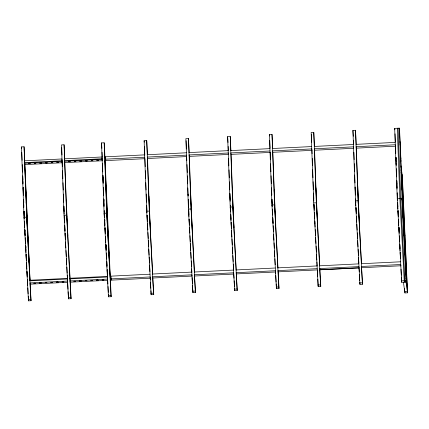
<?xml version="1.0" encoding="UTF-8"?>
<svg xmlns="http://www.w3.org/2000/svg" width="429" height="429" viewBox="0 0 429 429"><rect width="100%" height="100%" fill="white"/><g stroke="black" fill="none" stroke-linecap="round" stroke-linejoin="round"><path stroke-width="0.64" d="M403.072 207.078L402.07 199.158L399.41 128.153L394.68 128.373L397.254 198.783L401.694 282.303L406.424 282.067L399.533 128.99L399.619 129.579M101.544 142.911L104.156 142.782L104.36 144.224L111.17 296.712L108.558 296.841L108.355 295.399L104.113 213.293L101.544 142.911L101.893 148.337M152.869 278.008L192.02 276.072L191.843 274.839L152.692 276.78L153.743 294.605L151.131 294.734L146.691 211.213L144.117 140.766L146.729 140.632L147.399 154.885M189.157 152.767L188.487 138.513L185.875 138.642L188.449 209.095L192.889 292.616L195.501 292.487L194.455 274.758L233.607 272.817L234.014 278.18M275.638 273.493L275.364 270.742L236.218 272.688L237.264 290.46L234.652 290.589L230.212 207.073L227.638 136.62L230.25 136.492L230.92 150.74M278.18 272.056L279.022 288.39L276.415 288.519L271.97 204.998L269.401 134.55L272.007 134.422L272.683 148.67M314.441 146.6L313.771 132.347L311.159 132.475L313.733 202.928L318.173 286.449L320.785 286.32L319.739 268.554L358.885 266.613L359.293 271.965M400.852 265.975L400.648 264.532L361.497 266.473L362.543 284.245L359.931 284.373L355.491 200.858L352.917 130.405L355.528 130.277L356.204 144.53M30.202 284.159L67.61 282.303L67.433 281.07L30.025 282.925L31.076 300.718L28.464 300.847L24.019 217.299L21.45 146.916L24.062 146.782L24.726 160.843M64.741 158.853L64.077 144.793L61.465 144.922L64.039 215.283L68.479 298.831L71.091 298.702L70.217 282.143M189.001 152.59L228.148 150.649M145.216 166.683L144.927 158.687L105.775 160.602L105.572 159.159L105.486 156.81L144.632 154.869M147.244 154.724L186.39 152.783M230.764 150.579L269.911 148.638M272.522 148.509L311.674 146.568M314.28 146.439L353.432 144.498M356.043 144.353L395.189 142.412M24.641 162.612L62.049 160.757L61.985 158.966L24.571 160.821L26.834 218.613L30.014 280.244L24.861 164.58M64.661 160.628L102.07 158.773L102 156.976L64.591 158.832L66.854 216.597L70.066 278.888M105.572 159.159L144.718 157.218M269.997 150.987L230.85 152.928L231.054 154.37L270.2 152.424M24.668 163.229L62.076 161.374L62.42 166.752M64.688 161.24L102.097 159.384L102.29 160.757L64.881 162.612M24.861 164.597L62.275 162.741M186.679 156.569L147.533 158.51L147.329 157.073L186.476 155.132L186.829 160.564M64.039 215.283L66.645 215.154L66.854 216.597M188.449 209.095L191.061 208.966L191.264 210.408L194.444 272.04M313.733 202.928L316.339 202.799L316.548 204.242L319.728 265.873M152.552 274.04L191.699 272.099M150.263 278.201L111.111 280.142L110.934 278.898L110.795 276.163L149.941 274.217M194.316 272.018L233.462 270.077M236.073 269.948L275.225 268.007M277.836 267.873L316.983 265.932M319.594 265.819L358.746 263.873M361.357 263.733L400.504 261.792M67.332 279.006L29.923 280.861L29.891 280.25L67.305 278.394L67.433 281.07M69.938 278.877L107.347 277.021L107.32 276.405L69.911 278.26L70.222 282.175L107.631 280.319L107.518 277.777M110.934 278.898L150.086 276.957L150.359 279.708M317.122 268.672L277.976 270.613L278.153 271.857L317.299 269.905M70.045 280.941L107.454 279.086L107.631 280.319M194.632 276.003L233.784 274.061M319.911 269.787L359.062 267.857L319.916 269.798L319.857 268.522M361.674 267.717L400.825 265.771M68.275 297.388L70.887 297.259L71.091 298.702M108.355 295.399L110.961 295.27L111.17 296.712M150.928 293.291L153.539 293.163L153.743 294.605M192.685 291.173L195.297 291.044L195.501 292.487M234.448 289.146L237.06 289.017L237.264 290.46M276.206 287.076L278.818 286.947L279.022 288.39M317.969 285.006L320.576 284.877L320.785 286.32M359.727 282.931L362.339 282.802L362.543 284.245M401.49 280.861L406.22 280.625L406.306 281.236L405.003 281.301M28.26 299.404L30.867 299.276L31.076 300.718M405.035 281.547L406.343 281.483L406.424 282.067M403.432 282.368L404.938 292.953L407.55 292.819L402.327 175.804L400.911 165.878M398.107 128.201L400.681 198.616L404.917 280.689L406.306 281.236L402.07 199.153L401.984 198.536L397.254 198.783L397.458 200.225L397.19 192.9M402.064 199.131L401.984 198.536L406.22 280.625M399.41 128.153L399.501 128.77M399.973 141.656L400.236 143.506M400.059 144.005L400.348 146.048M400.477 155.684L400.917 158.757M400.563 158.033L401.029 161.299M400.992 169.777L401.598 174.002M401.367 173.134L402.397 180.373M401.077 172.126L401.71 176.55M394.68 128.373L394.889 129.815M401.512 183.869L402.279 189.253M401.598 186.218L402.391 191.795M402.027 197.973L402.96 204.531M402.842 214.178L403.641 219.75M402.987 216.913L403.753 222.297M403.485 222.077L404.611 229.976M403.941 229.333L404.874 235.912M403.689 230.582L404.316 235.001M403.834 233.322L404.434 237.543M404.531 246.959L404.922 249.71M405.389 263.454L405.603 264.961M405.534 266.195L405.716 267.508M406.059 278.282L407.089 285.516M406.043 282.239L407.55 292.819M404.917 280.684L405.121 282.132M404.306 282.175L399.86 198.654L397.292 128.244M352.917 130.405L353.287 136.331M269.401 134.55L269.605 135.993M227.638 136.62L228.008 142.546M236.207 270.013L232.824 206.939L230.25 136.492M230.588 211.867L230.212 207.073L232.824 206.939L237.06 289.017M144.117 140.766L144.321 142.208M152.686 274.158L149.303 211.084L146.729 140.632M146.895 212.655L146.691 211.213L149.303 211.084L153.539 293.163M105.486 156.81L105.775 160.602M106.993 213.009L107.239 214.763M110.178 277.563L106.724 213.165L104.156 142.782M107.255 218.946L107.507 220.699M104.456 217.39L104.113 213.293L106.724 213.165L110.961 295.27M104.73 219.659L104.896 220.828M110.795 276.163L110.929 277.118M21.45 146.916L21.654 148.359M26.898 217.015L27.145 218.769M26.834 218.613L24.062 146.782M27.161 222.951L27.413 224.705M27.665 285.36L27.386 279.692M404.676 249.699L405.035 252.257L404.536 247.007M236.395 273.916L275.541 271.986M111.111 280.132L110.998 277.601M397.597 202.874L397.903 208.843M398.45 219.444L398.756 225.407M398.863 227.397L399.168 233.36M399.308 236.014L399.614 241.977M399.715 244.004L400.059 250.616M400.16 252.579L400.471 258.553M401.018 269.24L401.324 275.118M401.426 277.08L401.694 282.303M361.486 263.797L358.102 200.729L355.528 130.277M362.339 282.802L358.102 200.729L355.491 200.858L355.866 205.652M355.968 207.598L356.279 213.588M356.413 216.216L356.724 222.179M356.826 224.169L357.132 230.132M357.271 232.781L357.577 238.744M357.679 240.733L357.99 246.696M358.124 249.351L358.435 255.314M358.537 257.303L358.842 263.267M359.427 274.576L359.733 280.453M359.834 282.416L359.931 284.373M320.576 284.877L316.339 202.799L313.771 132.347M313.937 204.37L314.243 210.371M314.344 212.323L314.688 218.967M315.101 226.903L314.789 220.935L314.929 223.595M315.235 229.553L315.546 235.516M315.647 237.505L315.953 243.468M316.093 246.117L316.398 252.086M316.5 254.07L316.811 260.033M316.913 262.022L317.117 266.001M317.363 270.769L317.669 276.646M317.803 279.263L318.173 286.449M277.971 267.943L274.581 204.869L272.007 134.422M278.818 286.947L274.581 204.869L271.97 204.998L272.179 206.44L271.911 199.115M272.313 209.095L272.624 215.085M272.758 217.707L273.064 223.681M273.171 225.659L273.477 231.622M273.616 234.277L273.922 240.24M274.061 242.889L274.335 248.193M274.469 250.842L274.774 256.805M274.882 258.794L275.187 264.757M275.74 275.456L276.078 281.987M276.179 283.944L276.415 288.519M230.727 214.479L231.033 220.463M231.134 222.431L231.446 228.394M231.547 230.384L231.891 237.006M231.992 238.996L232.298 244.959M232.438 247.613L232.743 253.577M232.845 255.566L233.156 261.529M233.29 264.178L233.601 270.141M234.148 280.791L234.454 286.669M234.55 288.631L234.652 290.589M195.297 291.044L191.061 208.966L188.487 138.513M188.653 210.537L188.964 216.538M189.098 219.155L189.404 225.134M189.816 233.07L189.543 227.767L189.645 229.762M189.956 235.719L190.262 241.683M190.363 243.672L190.707 250.3M190.808 252.284L191.119 258.253M191.254 260.902L191.559 266.865M191.666 268.854L191.833 272.168M192.117 277.59L192.417 283.467M192.519 285.43L192.889 292.616M147.034 215.304L147.378 221.959M147.479 223.922L147.785 229.896L147.533 223.965M147.925 232.534L148.23 238.503M148.332 240.487L148.643 246.455M148.777 249.104L149.088 255.067M149.19 257.057L149.496 263.02M149.598 265.009L149.941 271.632M150.493 282.32L150.793 288.202M150.933 290.814L151.131 294.734M104.59 220.029L104.901 226.003M105.003 227.965L105.309 233.955L105.041 227.976M105.448 236.604L105.754 242.573M105.861 244.557L106.167 250.525M106.612 259.137L106.301 253.174L106.58 258.515M106.714 261.164L107.019 267.111M107.159 269.739L107.465 275.708L107.212 269.675M107.893 283.939L107.566 277.692M108.022 286.518L108.323 292.326M108.424 294.262L108.558 296.841M70.887 297.259L66.645 215.154L64.077 144.793M64.243 216.725L64.548 222.689M64.688 225.322L64.993 231.306M65.439 239.918L65.095 233.296L65.229 235.902M65.54 241.908L65.852 247.871M65.986 250.525L66.297 256.488M66.398 258.473L66.704 264.441M66.844 267.09L67.149 273.053M67.251 275.043L67.423 278.357M67.68 283.344L67.98 289.151M68.114 291.731L68.479 298.831M30.867 299.276L26.63 217.171L24.019 217.299L24.228 218.742L23.96 211.417M24.362 221.385L24.673 227.359M24.807 229.982L25.113 235.934M25.22 237.961L25.526 243.924M25.627 245.914L25.971 252.542M26.072 254.526L26.384 260.494M26.485 262.478L26.829 269.133M26.93 271.096L27.236 277.07M27.376 279.708L27.477 281.697M27.799 287.939L28.099 293.752M28.234 296.332L28.464 300.847M402.129 174.437L407.357 291.452L404.745 291.581L404.595 288.24M404.879 291.613L404.938 292.953M395.736 148.917L395.275 144.761L356.129 146.702L356.333 148.139L395.484 146.198L395.758 152.274M396.128 157.609L396.187 158.95M400.364 252.563L400.488 255.239M395.994 157.577L396.171 161.626M396.498 168.946L396.621 171.648M399.126 227.772L399.185 229.129M399.517 236.459L399.603 238.486M399.871 244.476L400.053 248.52M400.23 252.493L400.471 257.883M396.085 162.698L396.176 164.698M396.385 169.364L396.621 174.694M396.889 180.689L397.039 184.025M398.23 210.682L398.321 212.682M398.616 219.348L398.766 222.678M398.975 227.343L399.185 232.009M399.361 236.009L399.597 241.339M396.857 183.789L397.034 187.746M397.27 193.023L397.474 197.64M397.699 202.585L397.887 206.875M357.706 185.778L359.298 221.391M355.158 187.226L355.421 193.163M355.689 199.099L355.861 203.056M356.07 207.674L356.274 212.291M356.451 216.248L356.687 221.52M315.948 187.848L317.535 223.466M313.336 187.977L313.395 189.296L313.111 181.719M313.572 193.254L313.808 198.53M314.071 204.467L314.248 208.424M314.425 212.382L314.661 217.659M274.19 189.924L275.777 225.536M271.578 190.052L271.782 194.669M271.991 199.287L272.195 203.898M272.431 209.175L272.64 213.792M272.817 217.75L273.053 223.026M232.427 191.994L234.019 227.606M230.169 200.037L229.88 193.441L230.153 201.33M230.405 205.314L230.582 209.272M230.818 214.548L231.027 219.16M231.172 222.458L231.408 227.735M190.664 194.015L192.256 229.633M188.052 194.144L188.111 195.463M188.288 199.421L188.556 205.357M188.792 210.634L188.969 214.591M189.173 219.208L189.409 224.485M147.479 157.245L149.507 212.575M148.906 196.133L150.499 231.751M146.3 196.268L146.504 200.879M146.707 205.496L146.943 210.773M147.152 215.39L147.356 220.007M105.555 177.08L109.186 258.387M106.328 198.171L107.92 233.784M102.467 163.444L102.735 169.455M103.003 175.466L103.185 179.478M103.539 187.494L103.598 188.83M106.108 244.954L106.167 246.289M106.462 252.971L106.612 256.311M106.853 261.658L107.03 265.669M102.949 177.209L103.185 182.539M103.394 187.205L103.603 191.87M103.931 199.201L104.016 201.201M105.207 227.858L105.33 230.523M105.598 236.524L105.743 239.854M105.952 244.519L106.194 249.855M102.07 158.773L102.097 159.384M104.043 205.555L103.748 198.959L104.032 206.848M104.279 210.832L104.467 215.117M104.692 220.066L104.896 224.678M70.163 280.904L70.222 282.175M66.254 200.155L67.841 235.773M62.049 160.757L62.076 161.374M63.642 200.289L63.701 201.609M63.905 206.226L64.141 211.497M64.377 216.774L64.554 220.731M64.763 225.348L64.999 230.625M24.775 162.682L24.834 163.948M25.467 181.081L29.097 262.392M26.233 202.177L27.826 237.789M22.523 170.79L22.254 164.774L22.523 172.104M22.764 176.131L22.941 180.142M23.268 187.489L23.386 190.165M25.896 246.289L25.954 247.624M26.249 254.306L26.373 256.976M26.641 262.988L26.818 266.999M27.027 271.675L27.236 276.351M22.855 181.215L22.946 183.21M23.15 187.875L23.391 193.211M23.686 199.876L23.804 202.542M24.196 211.202L24.255 212.537M25.027 229.864L25.086 231.199M25.386 237.864L25.531 241.195M25.74 245.86L25.949 250.525M26.126 254.526L26.394 260.521M23.627 202.306L23.799 206.263M24.035 211.54L24.244 216.157M24.464 221.101L24.657 225.386M24.861 230.003L25.096 235.28M395.034 133.832L395.329 141.86M395.49 146.257L395.752 153.587M395.897 157.438L396.192 165.583M396.316 168.913L396.605 176.909M396.75 180.904L397.05 189.05M356.338 148.203L358.306 202.215M353.426 140.176L353.593 144.659M353.871 152.327L354.139 159.658M354.284 163.653L354.579 171.648M354.697 174.984L354.992 182.979M355.137 186.974L355.432 195.115M355.577 198.97L355.7 202.349M314.575 150.273L316.548 204.29M311.384 134.561L311.669 142.246M311.963 150.402L312.087 153.732M312.258 158.398L312.526 165.728M312.671 169.723L312.961 177.719M313.524 193.045L313.819 201.131M272.817 152.343L274.791 206.36M269.766 140.476L270.05 148.161M270.206 152.472L270.474 159.803M270.619 163.798L270.913 171.793M271.058 175.793L271.348 183.789M271.498 187.784L271.772 195.313M231.054 154.413L233.027 208.43M228.148 146.391L228.314 150.874M228.593 158.542L228.861 165.873M229.006 169.868L229.301 177.863M229.445 181.864L229.735 189.859M230.298 205.18L230.416 208.558M189.291 156.44L191.264 210.457M186.106 140.728L186.406 149.051M186.974 164.564L187.269 172.56M187.387 175.89L187.682 183.885M187.827 187.886L188.127 196.117M188.245 199.405L188.556 207.872M144.487 146.691L144.793 155.014M145.361 170.683L145.656 178.678M145.801 182.674L146.069 190.004M146.214 193.999L146.514 202.182M146.632 205.47L146.895 212.704M104.96 160.639L106.928 214.607M102.038 152.316L102.209 156.966M102.445 163.401L102.756 171.949M102.885 175.429L103.175 183.424M103.319 187.419L103.614 195.415M104.172 210.741L104.317 214.736M61.722 147.689L61.99 154.992M62.564 170.753L62.854 178.748M62.999 182.743L63.267 190.074M63.417 194.074L63.712 202.257M63.851 206.065L64.146 214.098M21.799 152.338L22.094 160.307M22.662 175.954L22.962 184.095M23.08 187.43L23.375 195.426M23.52 199.421L23.815 207.566M28.577 163.685L30.212 163.706L28.577 163.685M34.229 163.406L35.864 163.422L34.229 163.406M39.886 163.127L41.522 163.143L39.886 163.127M45.538 162.843L47.179 162.864L45.538 162.843M51.196 162.564L52.831 162.58L51.196 162.564M56.848 162.285L58.489 162.301L56.848 162.285M68.592 161.701L70.233 161.717L68.592 161.701M74.249 161.422L75.885 161.438L74.249 161.422M79.901 161.143L81.542 161.159L79.901 161.143M85.559 160.859L87.194 160.88L85.559 160.859M91.211 160.58L92.852 160.596L91.211 160.58M96.868 160.301L98.504 160.317L96.868 160.301M33.912 283.253L35.548 283.269L33.912 283.253M39.57 282.968L41.205 282.99L39.57 282.968M45.222 282.69L46.858 282.706L45.222 282.69M50.879 282.411L52.515 282.427L50.879 282.411M56.531 282.132L58.172 282.148L56.531 282.132M62.189 281.848L63.824 281.864L62.189 281.848M73.933 281.268L75.568 281.285L73.933 281.268M79.585 280.984L81.226 281L79.585 280.984M85.242 280.705L86.878 280.722L85.242 280.705M90.894 280.427L92.535 280.443L90.894 280.427M96.552 280.142L98.187 280.164L96.552 280.142M102.209 279.864L103.845 279.88L102.209 279.864M228.233 152.997L189.087 154.939L189.291 156.381L228.437 154.435L228.233 152.997M311.76 148.917L272.608 150.858L272.812 152.295L311.963 150.354L311.76 148.917M353.517 146.841L314.366 148.788L314.575 150.225L353.721 148.284L353.517 146.841M398.316 216.795L398.005 210.805L398.332 216.763"/></g></svg>
